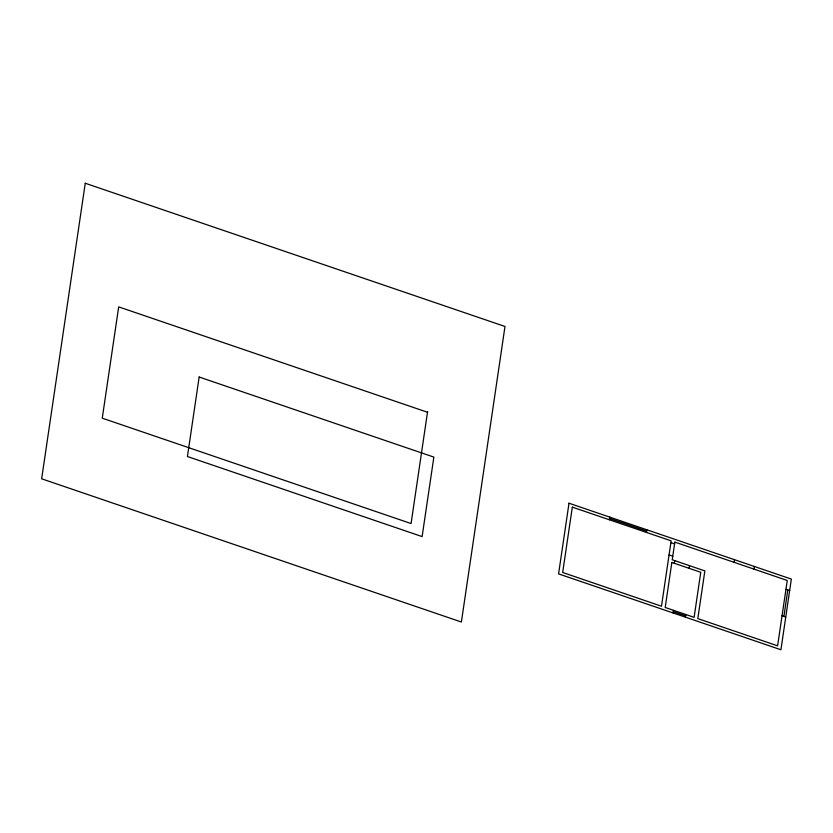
<?xml version="1.0" encoding="UTF-8"?>
<svg xmlns="http://www.w3.org/2000/svg" width="833" height="833" viewBox="0 0 833 833"><rect width="100%" height="100%" fill="white"/><g stroke="black" fill="none" stroke-linecap="round" stroke-linejoin="round"><path stroke-width="1.25" d="M427.496 412.252L411.075 523.551L102.261 418.176L118.682 306.877L427.496 412.252L427.766 411.721M609.381 519.771L609.766 517.126M646.439 532.422L646.825 529.767M674.313 563.275L674.709 560.619M673.085 612.953L673.481 610.308M689.141 568.335L689.537 565.68M685.434 617.17L685.83 614.515M734.133 562.348L734.529 559.693M753.907 569.095L754.292 566.44M783.895 616.441L787.799 589.941M609.569 518.449L646.627 531.1M670.877 542.616L674.584 543.887M785.946 589.306L789.653 590.566M669.055 554.986L672.762 556.246M782.041 615.806L785.748 617.066M673.283 611.63L685.632 615.847M85.258 183.25L41.65 478.798L461.388 622.022L504.996 326.474L85.258 183.25M199.16 377.016L187.425 456.515L422.123 536.598L433.858 457.098L199.16 377.016M569.001 503.215L558.579 573.885L780.927 649.75L791.35 579.091L569.001 503.215M572.323 507.13L562.671 572.49L661.496 606.216L671.138 540.846L572.323 507.13M671.846 562.431L665.203 607.476L694.108 617.347L700.751 572.292L671.846 562.431M674.845 542.116L672.241 559.776L704.853 570.907L697.815 618.607L777.606 645.835L787.258 580.476L674.845 542.116"/></g></svg>
